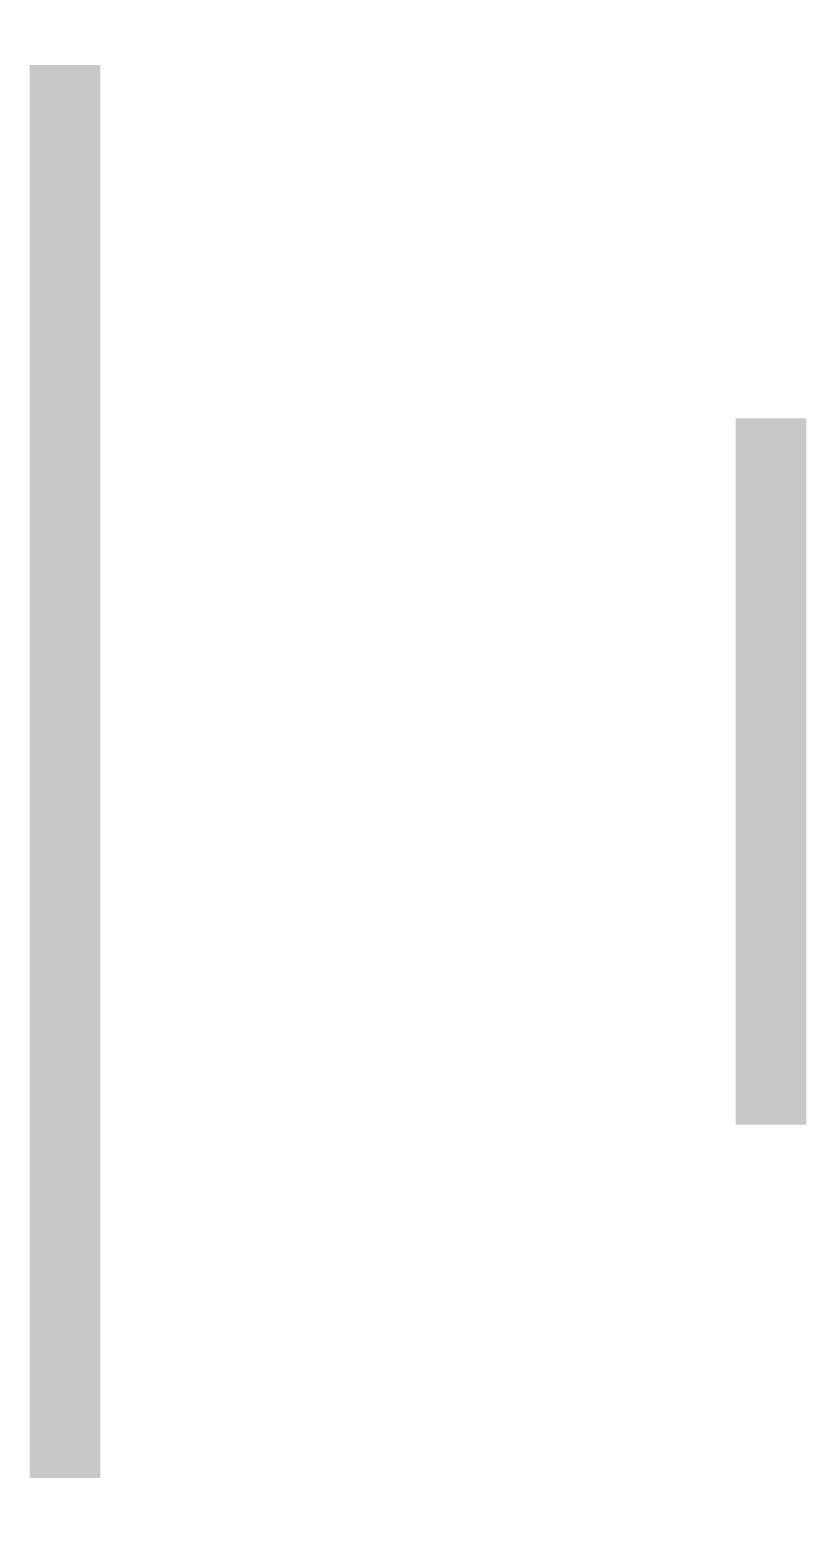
# Model space of a CAD drawing. Header units: millimetres. Extents: x -0.05 to 1.05, y -1.05 to 1.05.
import ezdxf

# ---------------------------------------------------------------- set-up
doc = ezdxf.new("R2010")
doc.units = ezdxf.units.MM
doc.header["$LTSCALE"] = 0.5

msp = doc.modelspace()

# ---------------------------------------------------------------- linework, layer by layer
at = {"const_width": 0.1}
for points in [[(0, -1), (0, 1)], [(1, -0.5), (1, 0.5)]]:
    msp.add_lwpolyline(points, dxfattribs=at)

doc.saveas('drawing.dxf')
